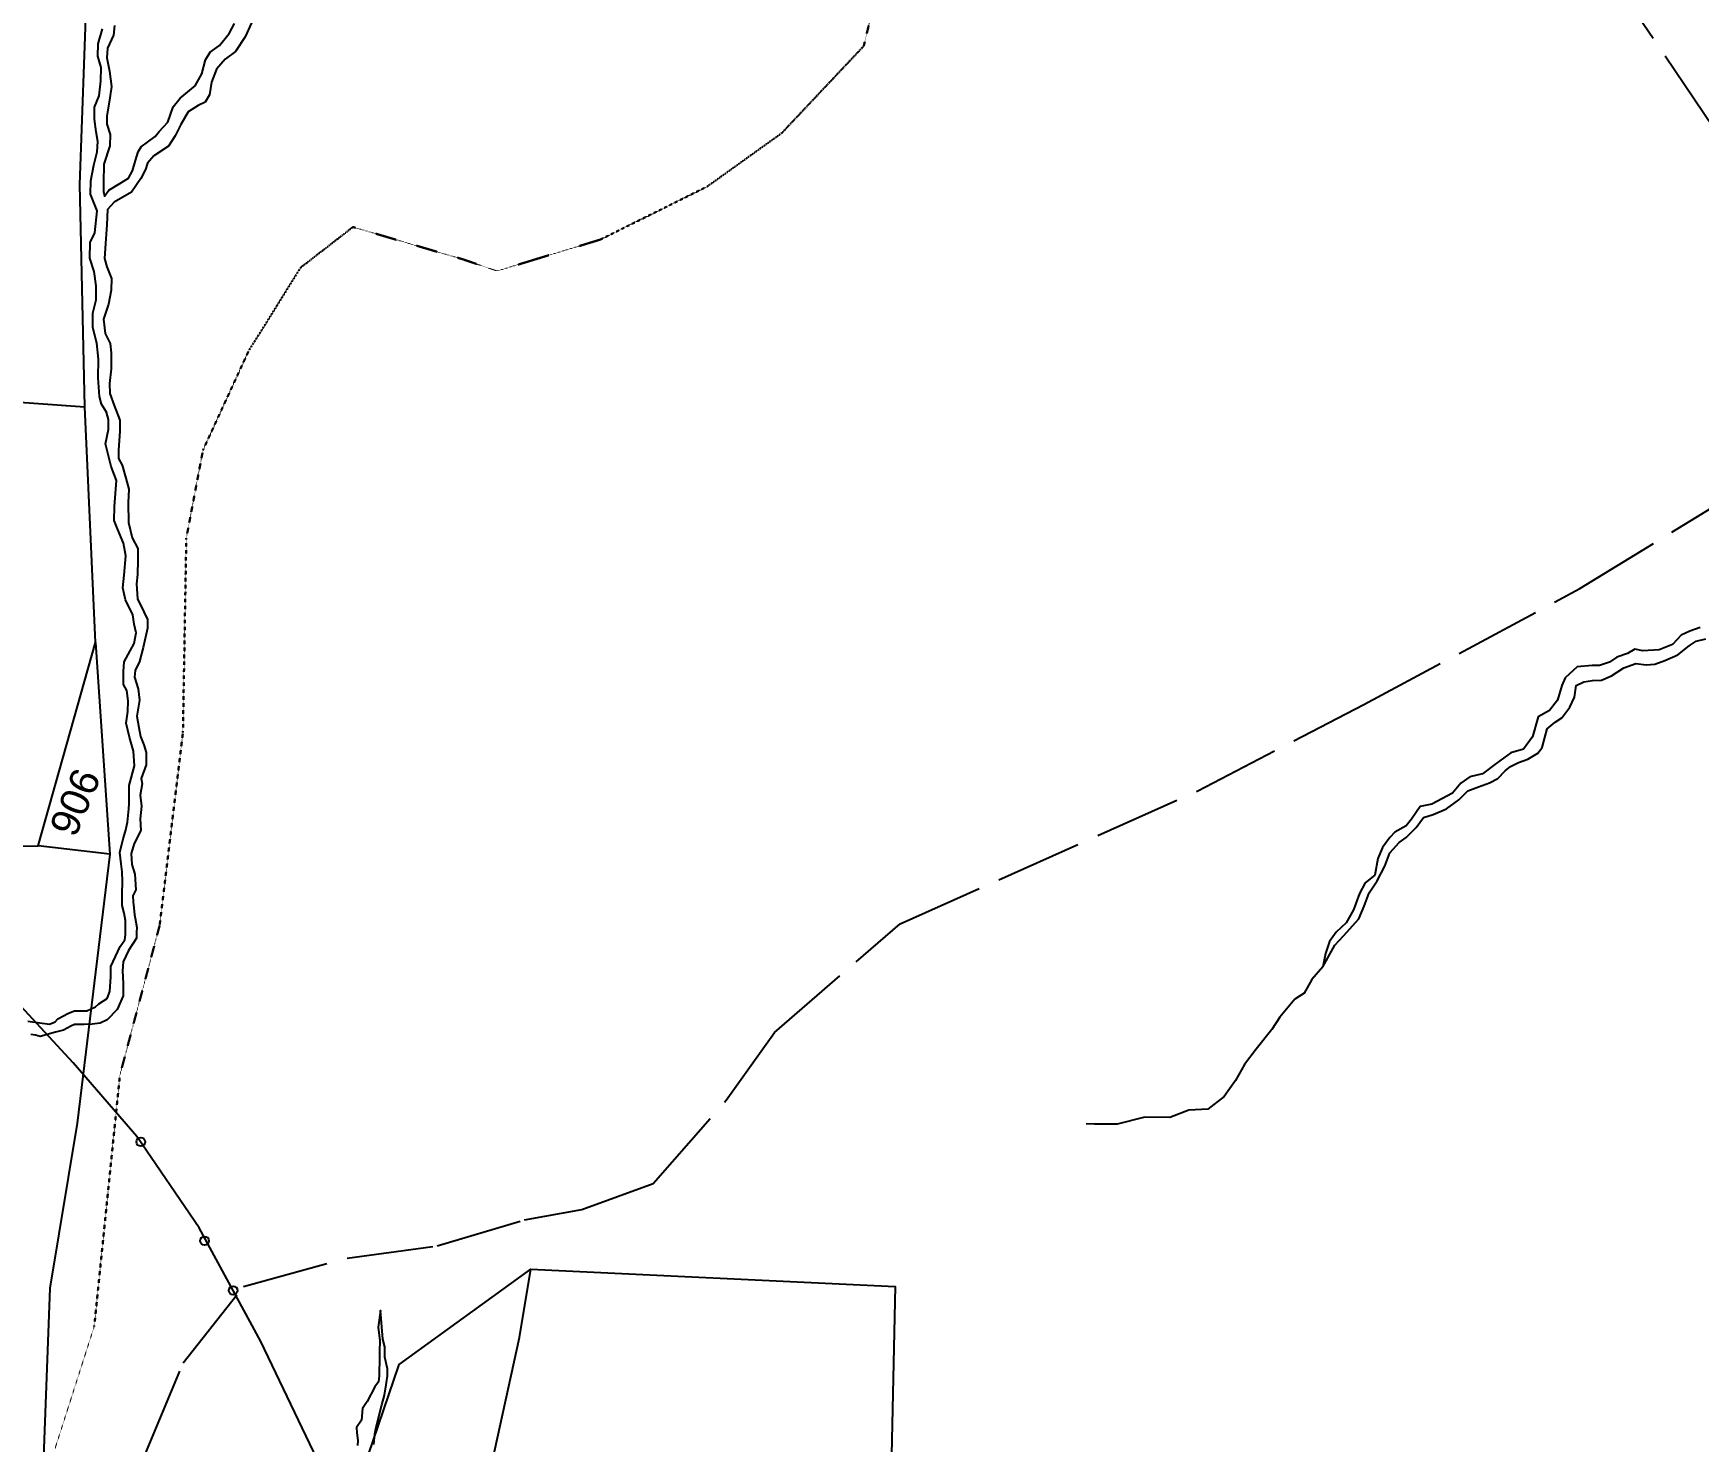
# Model space of a CAD drawing. Header units: inches. Extents: x 304037 to 460575, y 1453943 to 1639883.
# Drawn here: x 343449 to 344399, y 1594297 to 1595102 of the extents above; entities that cross this region are included whole.
import ezdxf

# ---------------------------------------------------------------- set-up
doc = ezdxf.new("R2010")
doc.units = ezdxf.units.IN
doc.header["$MEASUREMENT"] = 0
doc.header["$PDMODE"] = 33
doc.header["$PDSIZE"] = 5
doc.linetypes.add('ACAD_ISO02W100', pattern=[15, 12, -3])
doc.linetypes.add('ACAD_ISO07W100', pattern=[3, 0, -3])
for name, color, linetype in [('CARTTRACK', 30, 'ACAD_ISO02W100'), ('NALA', 4, 'Continuous'), ('SURVEY_BND', 7, 'Continuous'), ('SURVEY_NO', 7, 'Continuous'), ('VILLAGE_AREA', 1, 'Continuous'), ('zz', 7, 'Continuous')]:
    doc.layers.add(name, color=color, linetype=linetype)
doc.layers.add('FOOTPATH', color=150, linetype='ACAD_ISO07W100', lineweight=30)
doc.styles.get("Standard").update_dxf_attribs({"font": 'arial.ttf'})

# ---------------------------------------------------------------- blocks, each defined once
blk = doc.blocks.new('KANUPURUPALLE')
at = {"layer": 'CARTTRACK'}
for points in [[(-195.96, -658.61), (-191.63, -644.18), (-187.11, -627.44), (-185.09, -619.24), (-181.31, -600.9), (-177.64, -583.36), (-173.42, -561.01), (-172.38, -553.98), (-170.86, -547.03), (-163.59, -523.4), (-158.67, -511.08), (-150.48, -500.36), (-136.15, -496.22), (-123.67, -494.35), (-111.65, -490.61), (-103.69, -489.05), (-93.86, -485.31), (-83.88, -473.62), (-77.34, -464.13), (-60.09, -448.83), (-19.07, -429.81), (3.79, -417.53), (33.5, -401.04), (58.81, -385.04)], [(-20.16, -121.41), (-17.27, -140.52), (-16.94, -146.89), (-18.37, -160.18), (-14.41, -181.76), (-12.76, -196.26), (-7.81, -211.59), (-1.86, -230.4), (7.05, -259.77), (11.97, -273.78), (20, -288.44), (35.78, -314.67), (56.26, -344.12)]]:
    blk.add_lwpolyline(points, dxfattribs=at)
at = {"layer": 'FOOTPATH', "ltscale": 0.001}
blk.add_lwpolyline([(-176.26, -523.07), (-171.09, -506.18), (-168, -471.25), (-162.78, -450.45), (-159.91, -423.61), (-159.81, -396.68), (-157.66, -384.41), (-151.51, -370.56), (-144.45, -358.9), (-137.28, -353.18), (-121.93, -357.47), (-117.22, -359.01), (-102.96, -354.46), (-88.22, -346.89), (-77.99, -339.33), (-66.8, -327.12), (-64.96, -319.04), (-66.6, -307.79), (-64.96, -302.73), (-66.29, -299.36)], dxfattribs=at)
at = {"layer": 'NALA'}
for points in [[(-170.72, -325.65), (-170.85, -327.03), (-171.67, -328.84), (-171.75, -330.17), (-171.32, -332.03), (-171.02, -334.13), (-171.26, -335.73), (-171.61, -338.25), (-171.61, -339.39), (-171.13, -340.82), (-171.13, -342.39), (-171.94, -344.92), (-171.94, -347.52), (-171.94, -348.71), (-171.78, -349.36), (-171.21, -348.52), (-169.69, -347.57), (-168.5, -346.84), (-167.96, -345.79), (-167.58, -344.35), (-167.22, -343.14), (-166.82, -342.46), (-165.95, -341.78), (-164.89, -341), (-164.33, -340.29), (-163.13, -338.97), (-162.45, -336.86), (-161.47, -335.65), (-159.44, -333.91), (-158.54, -332.21), (-158.03, -330.28), (-157.41, -329.2), (-156.13, -328.25), (-154.8, -326.56), (-154.1, -325.15)], [(-151.74, -325.06), (-152.58, -326.99), (-153.88, -329.04), (-155.3, -330.13), (-156.52, -331.55), (-157.15, -333.35), (-157.42, -335.1), (-158.03, -336.12), (-158.99, -336.61), (-160.35, -337.5), (-161.34, -339.26), (-162.1, -340.88), (-163.03, -342.3), (-165.01, -343.69), (-165.87, -344.71), (-166.14, -345.57), (-166.77, -346.84), (-168.06, -348.76), (-170.44, -350.18), (-171.34, -351.22), (-171.4, -353.36), (-171.57, -355.94), (-171.67, -358.02), (-171.34, -359.17), (-170.68, -360.79), (-170.68, -362.41), (-171.04, -364.36), (-171.7, -366.41), (-171.44, -368.43), (-170.71, -369.78), (-170.58, -371.1), (-170.54, -373.31), (-170.74, -375.36), (-170.68, -376.75), (-170.08, -378.37), (-169.25, -380.41), (-169.22, -382), (-169.39, -384.53), (-169.35, -385.75), (-168.86, -386.64), (-168.29, -388.46), (-167.86, -389.98), (-167.93, -391.87), (-167.86, -394.6), (-167.33, -396.71), (-166.51, -398.2), (-166.47, -399.79), (-166.51, -401.77), (-166.64, -403.11), (-166.44, -405.16), (-165.55, -406.94), (-165.05, -408), (-165.02, -409.22), (-165.58, -411.89), (-166.08, -413.84), (-166.64, -415.1), (-166.74, -416.06), (-166.21, -417.67), (-166.01, -419.23), (-166.31, -421.44), (-166.04, -423.03), (-165.78, -424.27), (-165.31, -425.39), (-164.98, -426.48), (-164.95, -428.17), (-165.61, -430.08), (-165.48, -430.8), (-165.71, -432.42), (-165.51, -433.91), (-165.68, -435.66), (-165.58, -437.28), (-166.47, -439.1), (-166.84, -440.52), (-166.77, -442.04), (-166.31, -443.39), (-166.16, -445.53), (-166.54, -446.36), (-166.49, -447.2), (-166.41, -448.03), (-166.29, -449.03), (-166.2, -449.45), (-165.95, -450.78), (-165.95, -451.41), (-165.95, -452.24), (-167.04, -453.95), (-167.75, -455.54), (-167.83, -456.79), (-167.71, -458.58), (-167.71, -460.25), (-168.5, -462.17), (-169.89, -463.65), (-170.85, -464.11), (-171.93, -464.24), (-173.06, -464.32), (-174.4, -464.36), (-174.9, -464.57), (-175.9, -465.16), (-177.03, -465.45), (-179.12, -466.07), (-179.79, -465.87), (-180.45, -465.82)], [(-180.87, -463.95), (-177.86, -464.36), (-177.07, -463.99), (-176.74, -463.57), (-175.23, -462.78), (-174.44, -462.44), (-172.73, -462.4), (-171.52, -461.86), (-171.06, -461.44), (-169.93, -460.65), (-169.55, -459.69), (-169.47, -457.65), (-169.47, -456.23), (-168.22, -453.41), (-167.59, -452.49), (-167.51, -451.78), (-167.51, -450.86), (-167.51, -449.82), (-167.72, -448.82), (-168.01, -447.73), (-168.01, -446.11), (-168.01, -444.4), (-168.09, -443.06), (-168.22, -441.94), (-168.43, -440.39), (-168, -438.48), (-167.67, -437.4), (-167.42, -436.15), (-167.25, -434.31), (-167.25, -433.6), (-167.25, -431.06), (-166.58, -428.33), (-166.71, -426.33), (-167.29, -424.37), (-167.79, -422.44), (-167.58, -420.81), (-167.54, -419.35), (-167.79, -417.89), (-168.25, -417.1), (-168.25, -415.27), (-168.17, -413.93), (-166.83, -411.36), (-166.58, -409.9), (-166.87, -408.69), (-167.08, -407.4), (-168.12, -405.31), (-168.5, -403.69), (-168.37, -401.89), (-168.16, -399.24), (-168.5, -397.45), (-169.37, -395.48), (-169.83, -394.36), (-169.83, -392.4), (-169.58, -388.77), (-170.34, -386.85), (-171.21, -383.72), (-170.8, -381.74), (-170.8, -380.36), (-171.13, -379.32), (-171.8, -378.23), (-172.13, -377.19), (-172.34, -374.6), (-172.34, -371.98), (-172.59, -369.76), (-173.18, -367.6), (-173.18, -365.6), (-172.76, -363.77), (-172.76, -361.81), (-173.09, -359.84), (-173.72, -358.01), (-173.68, -355.8), (-173.05, -354.46), (-172.76, -351.4), (-173.72, -349.1), (-173.72, -347.27), (-173.34, -345.1), (-172.88, -343.22), (-172.8, -341.8), (-173.05, -340.47), (-173.34, -338.68), (-173.34, -337.02), (-172.72, -335.47), (-172.51, -333.39), (-172.51, -331.51), (-172.97, -329.97), (-172.97, -328.26), (-172.38, -326.17)], [(50.26, -406.22), (48.83, -406.73), (47.66, -407.29), (46.48, -408.62), (44.64, -409.38), (42.35, -409.54), (41.27, -409.33), (40.25, -409.95), (38.77, -410.46), (37.75, -411.17), (36.37, -411.68), (35.35, -411.68), (33.3, -411.9), (31.66, -413.43), (31.2, -414.5), (30.64, -416.54), (29.52, -418.02), (27.98, -418.89), (27.22, -421.7), (25.99, -423.43), (24.26, -423.94), (22.26, -425.48), (20.37, -426.91), (18.63, -427.37), (17.36, -428.24), (16.23, -429.67), (13.42, -431.2), (11.79, -431.55), (10.61, -433.34), (9.89, -434.29), (8.31, -435.16), (7.64, -435.92), (6.62, -437.35), (6.01, -438.88), (5.65, -441.18), (4.32, -442.25), (3.56, -443.73), (2.74, -446.02), (1.76, -447.83), (0.38, -449.15), (-0.53, -450.48), (-1.05, -452.16), (-1.4, -454), (-2.93, -455.78), (-3.96, -457.67), (-5.23, -458.55), (-7.28, -461.05), (-8.35, -462.78), (-10.5, -465.56), (-12.08, -467.7), (-13.31, -469.94), (-14.84, -472.19), (-17.09, -473.97), (-19.74, -474.13), (-22.35, -475.2), (-25.82, -475.2), (-29.62, -476.23), (-32.78, -476.23), (-33.91, -476.23)], [(-1.4, -454), (0.23, -450.97), (1.42, -449.66), (3.47, -447.26), (4.2, -445.49), (4.88, -443.62), (5.98, -441.95), (6.99, -439.91), (7.65, -438.07), (8.96, -436.6), (9.9, -435.9), (11.27, -434.47), (12.26, -433.1), (13.59, -432.67), (15.43, -431.85), (17.15, -430.55), (18.36, -429.3), (19.86, -428.71), (21.34, -428.14), (22.52, -427.55), (23.49, -426.46), (24.22, -425.87), (25.33, -425.28), (26.62, -424.79), (27.98, -423.97), (28.59, -423.16), (28.94, -421.76), (29.27, -420.56), (30.35, -419.62), (31.25, -419), (32.36, -417.5), (32.96, -416.11), (33.2, -414.47), (34.23, -413.96), (35.43, -413.75), (36.7, -413.71), (38.06, -413.1), (39.76, -411.93), (41.4, -411.32), (42.87, -411.48), (44.08, -411.36), (45.43, -410.87), (47.25, -410.03), (48.79, -408.76), (49.73, -408.1), (51.07, -407.77)], [(-132.09, -522.03), (-132, -520.56), (-131.79, -519.64), (-131.05, -516.53), (-130.7, -515.19), (-130.48, -513.76), (-130.35, -512.5), (-130.35, -511.54), (-130.74, -509.89), (-130.74, -508.46), (-131.05, -507.42), (-131.44, -503.43), (-131.7, -505.77), (-131.48, -507.64), (-131.48, -509.07), (-131.48, -510.2), (-131.48, -512.15), (-131.48, -512.5), (-131.57, -513.36), (-132.05, -514.06), (-133.09, -516.1), (-133.74, -517.05), (-133.87, -518.68), (-134.53, -519.72), (-134.48, -520.46), (-134.35, -521.5), (-134.35, -522.19)]]:
    blk.add_lwpolyline(points, dxfattribs=at)
at = {"layer": 'SURVEY_BND'}
for points in [[(-265.98, -385.27), (-247.23, -390.7), (-205.94, -388.85), (-203.12, -376.92), (-174.14, -378.63), (-175.25, -347.78), (-174.62, -320.8), (-174.43, -309.56), (-203.12, -305.29)], [(-220.4, -441.06), (-179.79, -439.63), (-172.19, -411.32), (-174.14, -378.63)], [(-172.19, -411.32), (-169.84, -440.64), (-179.79, -439.63)], [(-169.84, -440.64), (-173.82, -478.02), (-177.32, -500.98), (-177.91, -525.66), (-178.56, -551.65), (-234.44, -537.99), (-235.68, -542.12), (-266.36, -536.39), (-301.61, -532.91), (-291.37, -493.6)], [(-169.01, -553.68), (-145.14, -535.54), (-134.24, -527.8), (-128.73, -510.9), (-110.67, -497.41), (-60.1, -499.15), (-60.57, -554.4), (-64.16, -625.66), (-65.49, -649.27), (-88.17, -706.74)], [(-81.17, -554.44), (-121.47, -552.62), (-112.1, -506.91), (-110.67, -497.41)]]:
    blk.add_lwpolyline(points, dxfattribs=at)
at = {"layer": 'SURVEY_NO'}
blk.add_text('906', height=4, rotation=67.8081, dxfattribs=at).set_placement((-174.65, -438.57))

msp = doc.modelspace()

# ---------------------------------------------------------------- linework, layer by layer
at = {"color": 1}
for p in [(343510, 1594468.39), (343510, 1594468.39), (343562.75, 1594383.58), (343562.75, 1594383.58)]:
    msp.add_point(p, dxfattribs=at)
msp.add_point((343546.45, 1594411.96))
at = {"layer": 'zz', "color": 1, "ltscale": 10}
msp.add_polyline3d([(343724.72, 1594048.97, 0), (343578.58, 1594354.32, 0), (343543.4, 1594419.34, 0), (343507.85, 1594471.54, 0), (343471.46, 1594513.5, 0), (343439.25, 1594548.33, 0), (343407.09, 1594573.12, 0), (343360.21, 1594599.26, 0), (343315.91, 1594616.17, 0), (343262.84, 1594628.12, 0), (343190.64, 1594639.09, 0), (343101.26, 1594643.65, 0), (343039.41, 1594641.28, 0), (342847.09, 1594619.8, 0), (342658.02, 1594597.52, 0), (342511.4, 1594582.18, 0), (342172.23, 1594555.22, 0), (341943.59, 1594552.74, 0)], dxfattribs=at)

# ---------------------------------------------------------------- block references
at = {"layer": 'VILLAGE_AREA', "xscale": 4.11690545397391, "yscale": 4.116905454022344, "zscale": 4.116905453970031, "rotation": 359.2242586303323}
msp.add_blockref('KANUPURUPALLE', (344215.98, 1596437.21), dxfattribs=at)

doc.saveas('drawing.dxf')
